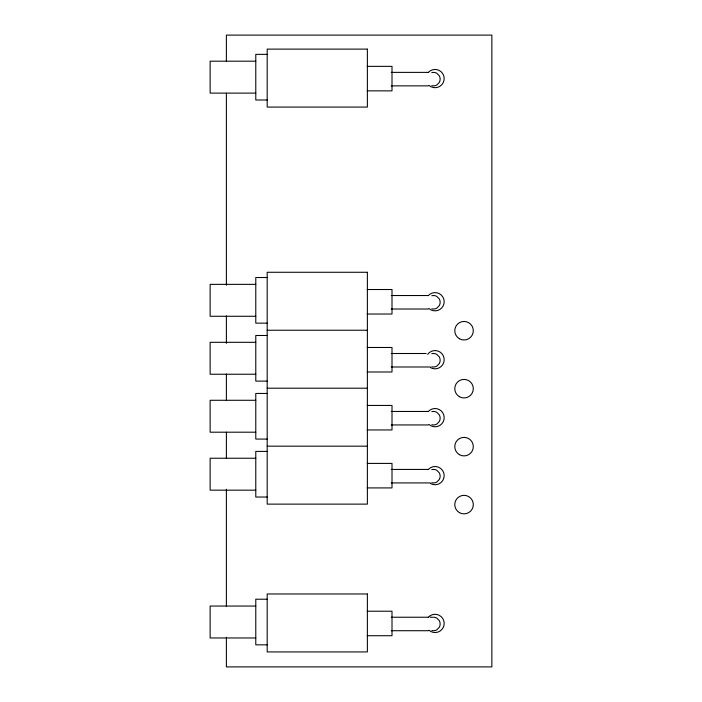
<?xml version="1.0" encoding="UTF-8"?>
<svg xmlns="http://www.w3.org/2000/svg" width="702" height="702" viewBox="0 0 702 702"><rect width="100%" height="100%" fill="white"/><g stroke="black" fill="none" stroke-linecap="round" stroke-linejoin="round"><path stroke-width="1.05" d="M267.19 54.361L255.782 54.361L255.782 99.991L267.19 99.991M255.782 61.188L210.135 61.188L210.135 93.112L255.782 93.112M367.181 66.357L392.006 66.357L392.006 90.865L367.181 90.865M391.268 72.376L428.334 72.376M391.268 85.863L428.387 85.863M267.19 277.518L255.782 277.518L255.782 323.148L267.19 323.148M255.782 284.354L210.135 284.354L210.135 316.269L255.782 316.269M367.181 289.514L392.006 289.514L392.006 314.031L367.181 314.031M391.268 295.533L428.334 295.533M391.268 309.02L428.387 309.02M267.19 330.238L367.374 330.238M267.19 335.486L255.782 335.486L255.782 381.107L267.19 381.107M255.782 342.313L210.135 342.313L210.135 374.236L255.782 374.236M367.181 347.481L392.006 347.481L392.006 371.99L367.181 371.99M391.268 353.501L426.149 353.501M391.268 366.988L430.229 366.988M267.19 388.197L367.374 388.197M267.19 393.445L255.782 393.445L255.782 439.075L267.19 439.075M255.782 400.28L210.135 400.28L210.135 432.195L255.782 432.195M367.181 405.44L392.006 405.44L392.006 429.957L367.181 429.957M391.268 411.46L428.334 411.46M391.268 424.947L428.387 424.947M267.19 446.165L367.374 446.165M267.19 451.412L255.782 451.412L255.782 497.034L267.19 497.034M255.782 458.239L210.135 458.239L210.135 490.163L255.782 490.163M367.181 463.408L392.006 463.408L392.006 487.916L367.181 487.916M391.268 469.427L428.334 469.427M391.268 482.915L430.229 482.915M267.19 599.218L255.782 599.218L255.782 644.84L267.19 644.84M255.782 606.045L210.135 606.045L210.135 637.969L255.782 637.969M367.181 611.214L392.006 611.214L392.006 635.722L367.181 635.722M391.268 617.233L428.334 617.233M430.168 617.233L432.678 617.233M391.268 630.721L428.387 630.721M226.386 61.425L226.386 35.1L491.865 35.1L491.865 666.9L226.386 666.9L226.386 637.284M226.386 93.234L226.386 285.188M226.386 315.9L226.386 343.322M226.386 374.034L226.386 400.359M226.386 432.169L226.386 458.494M226.386 489.206L226.386 606.572M428.264 295.63A9.126 9.126 0 0 1 441.154 294.937A9.126 9.126 0 0 1 441.848 307.827A9.126 9.126 0 0 1 428.957 308.52M427.658 354.343A9.126 9.126 0 0 1 440.145 352.123A9.126 9.126 0 0 1 442.804 364.522A9.126 9.126 0 0 1 430.493 367.602M428.264 411.556A9.126 9.126 0 0 1 441.154 410.863A9.126 9.126 0 0 1 441.848 423.754A9.126 9.126 0 0 1 428.957 424.447M428.264 469.524A9.126 9.126 0 0 1 440.672 468.427A9.126 9.126 0 0 1 442.629 480.721A9.126 9.126 0 0 1 430.493 483.529M428.264 72.473A9.126 9.126 0 0 1 441.154 71.779A9.126 9.126 0 0 1 441.848 84.67A9.126 9.126 0 0 1 428.957 85.363M428.264 617.33A9.126 9.126 0 0 1 441.154 616.637A9.126 9.126 0 0 1 441.848 629.527A9.126 9.126 0 0 1 428.957 630.221M431.844 630.501A6.555 6.537 -90 0 0 436.863 629.799L439.276 627.316A6.836 6.818 -90 0 0 439.241 620.577L436.802 618.12A6.555 6.537 -90 0 0 433.485 617.233M431.844 85.644A6.555 6.537 -90 0 0 436.863 84.942L439.276 82.459A6.836 6.818 -90 0 0 439.241 75.719L436.802 73.262A6.555 6.537 -90 0 0 431.774 72.613M431.844 482.695A6.555 6.537 -90 0 0 436.863 481.993L439.276 479.51A6.836 6.818 -90 0 0 439.241 472.762L436.802 470.314A6.555 6.537 -90 0 0 431.774 469.664M431.844 424.728A6.555 6.537 -90 0 0 436.863 424.026L439.276 421.551A6.836 6.818 -90 0 0 439.241 414.803L436.802 412.346A6.555 6.537 -90 0 0 431.774 411.697M431.844 366.769A6.555 6.537 -90 0 0 436.863 366.067L439.276 363.583A6.836 6.818 -90 0 0 439.241 356.835L436.802 354.387A6.555 6.537 -90 0 0 431.774 353.738M431.844 308.801A6.555 6.537 -90 0 0 436.863 308.099L439.276 305.624A6.836 6.818 -90 0 0 439.241 298.877L436.802 296.419A6.555 6.537 -90 0 0 431.774 295.77M367.374 49.114L267.19 49.114L267.19 107.081L367.374 107.081L367.374 49.114M367.374 272.271L267.19 272.271L267.19 504.124L367.374 504.124L367.374 272.271M367.374 593.971L267.19 593.971L267.19 651.93L367.374 651.93L367.374 593.971M459.406 454.659A9.266 9.266 0 0 0 473.306 446.639A9.266 9.266 0 0 0 459.406 438.618A9.266 9.266 0 0 0 459.406 454.659M459.406 396.7A9.266 9.266 0 0 0 473.306 388.68A9.266 9.266 0 0 0 459.406 380.651A9.266 9.266 0 0 0 459.406 396.7M459.406 512.627A9.266 9.266 0 0 0 473.306 504.606A9.266 9.266 0 0 0 459.406 496.577A9.266 9.266 0 0 0 459.406 512.627M459.406 338.733A9.266 9.266 0 0 0 473.306 330.712A9.266 9.266 0 0 0 459.406 322.692A9.266 9.266 0 0 0 459.406 338.733"/></g></svg>
